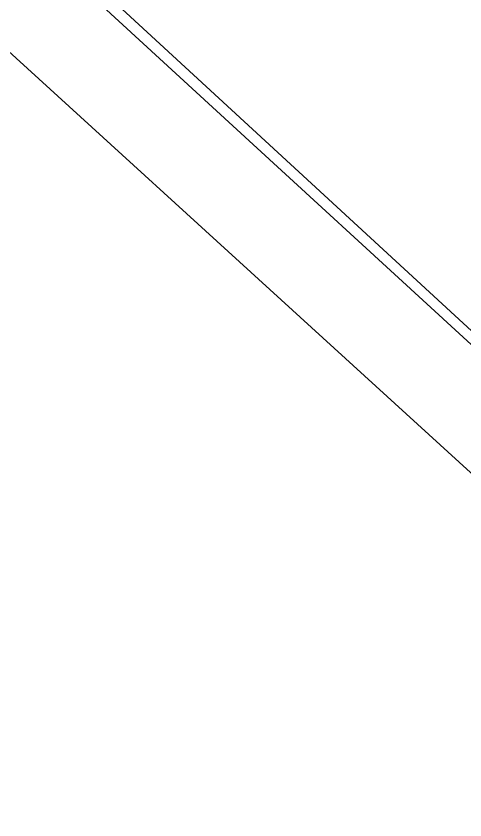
# Model space of a CAD drawing. Header units: inches. Extents: x 653559 to 669309, y 7245317 to 7256454.
# Drawn here: x 660373.7 to 660467, y 7250334.6 to 7250501.9 of the extents above; entities that cross this region are included whole.
import ezdxf

# ---------------------------------------------------------------- set-up
doc = ezdxf.new("R2010")
doc.units = ezdxf.units.IN
doc.header["$MEASUREMENT"] = 0
for name, color, linetype in [('Agricola', 3, 'Continuous'), ('Caminos', 1, 'Continuous'), ('Reserva', 92, 'Continuous')]:
    doc.layers.add(name, color=color, linetype=linetype)

msp = doc.modelspace()

# ---------------------------------------------------------------- linework, layer by layer
at = {"layer": 'Agricola', "transparency": 33554613}
msp.add_lwpolyline([(660650.31, 7250583.01), (660387.71, 7250766.24), (660357.94, 7250719.28), (660315.61, 7250668.34), (660295.77, 7250646.51), (660282.54, 7250627.33), (660285.42, 7250611.38), (660294.35, 7250596.16), (660315.85, 7250576.98), (660825.17, 7250107.68)], dxfattribs=at)
at = {"layer": 'Caminos', "transparency": 33554613}
msp.add_lwpolyline([(660572.08, 7250337.25), (660495.25, 7250408.85), (660423.01, 7250475.21), (660321.24, 7250568.65), (660300.13, 7250580.39), (660268.38, 7250588.65), (660208.05, 7250600.08), (660164.95, 7250606.43), (660131.19, 7250616.91), (660059.86, 7250630.67), (660034.88, 7250636.91), (660018.06, 7250643.05), (659966.3, 7250683.9), (659924.29, 7250723.7), (659888.2, 7250754.28), (659876.66, 7250761.05), (659860.26, 7250764.12), (659849.15, 7250762.96), (659792.21, 7250739.99), (659723.63, 7250700.62)], dxfattribs=at)
at = {"layer": 'Reserva', "transparency": 33554613}
msp.add_lwpolyline([(659936.16, 7249782.32), (660837.15, 7250027.98), (660838.4, 7250069.1), (660297.19, 7250562.95), (660278.14, 7250570.35), (660225.23, 7250578.82), (660163.84, 7250590.46), (660131.8, 7250588.53)], dxfattribs=at)

doc.saveas('drawing.dxf')
